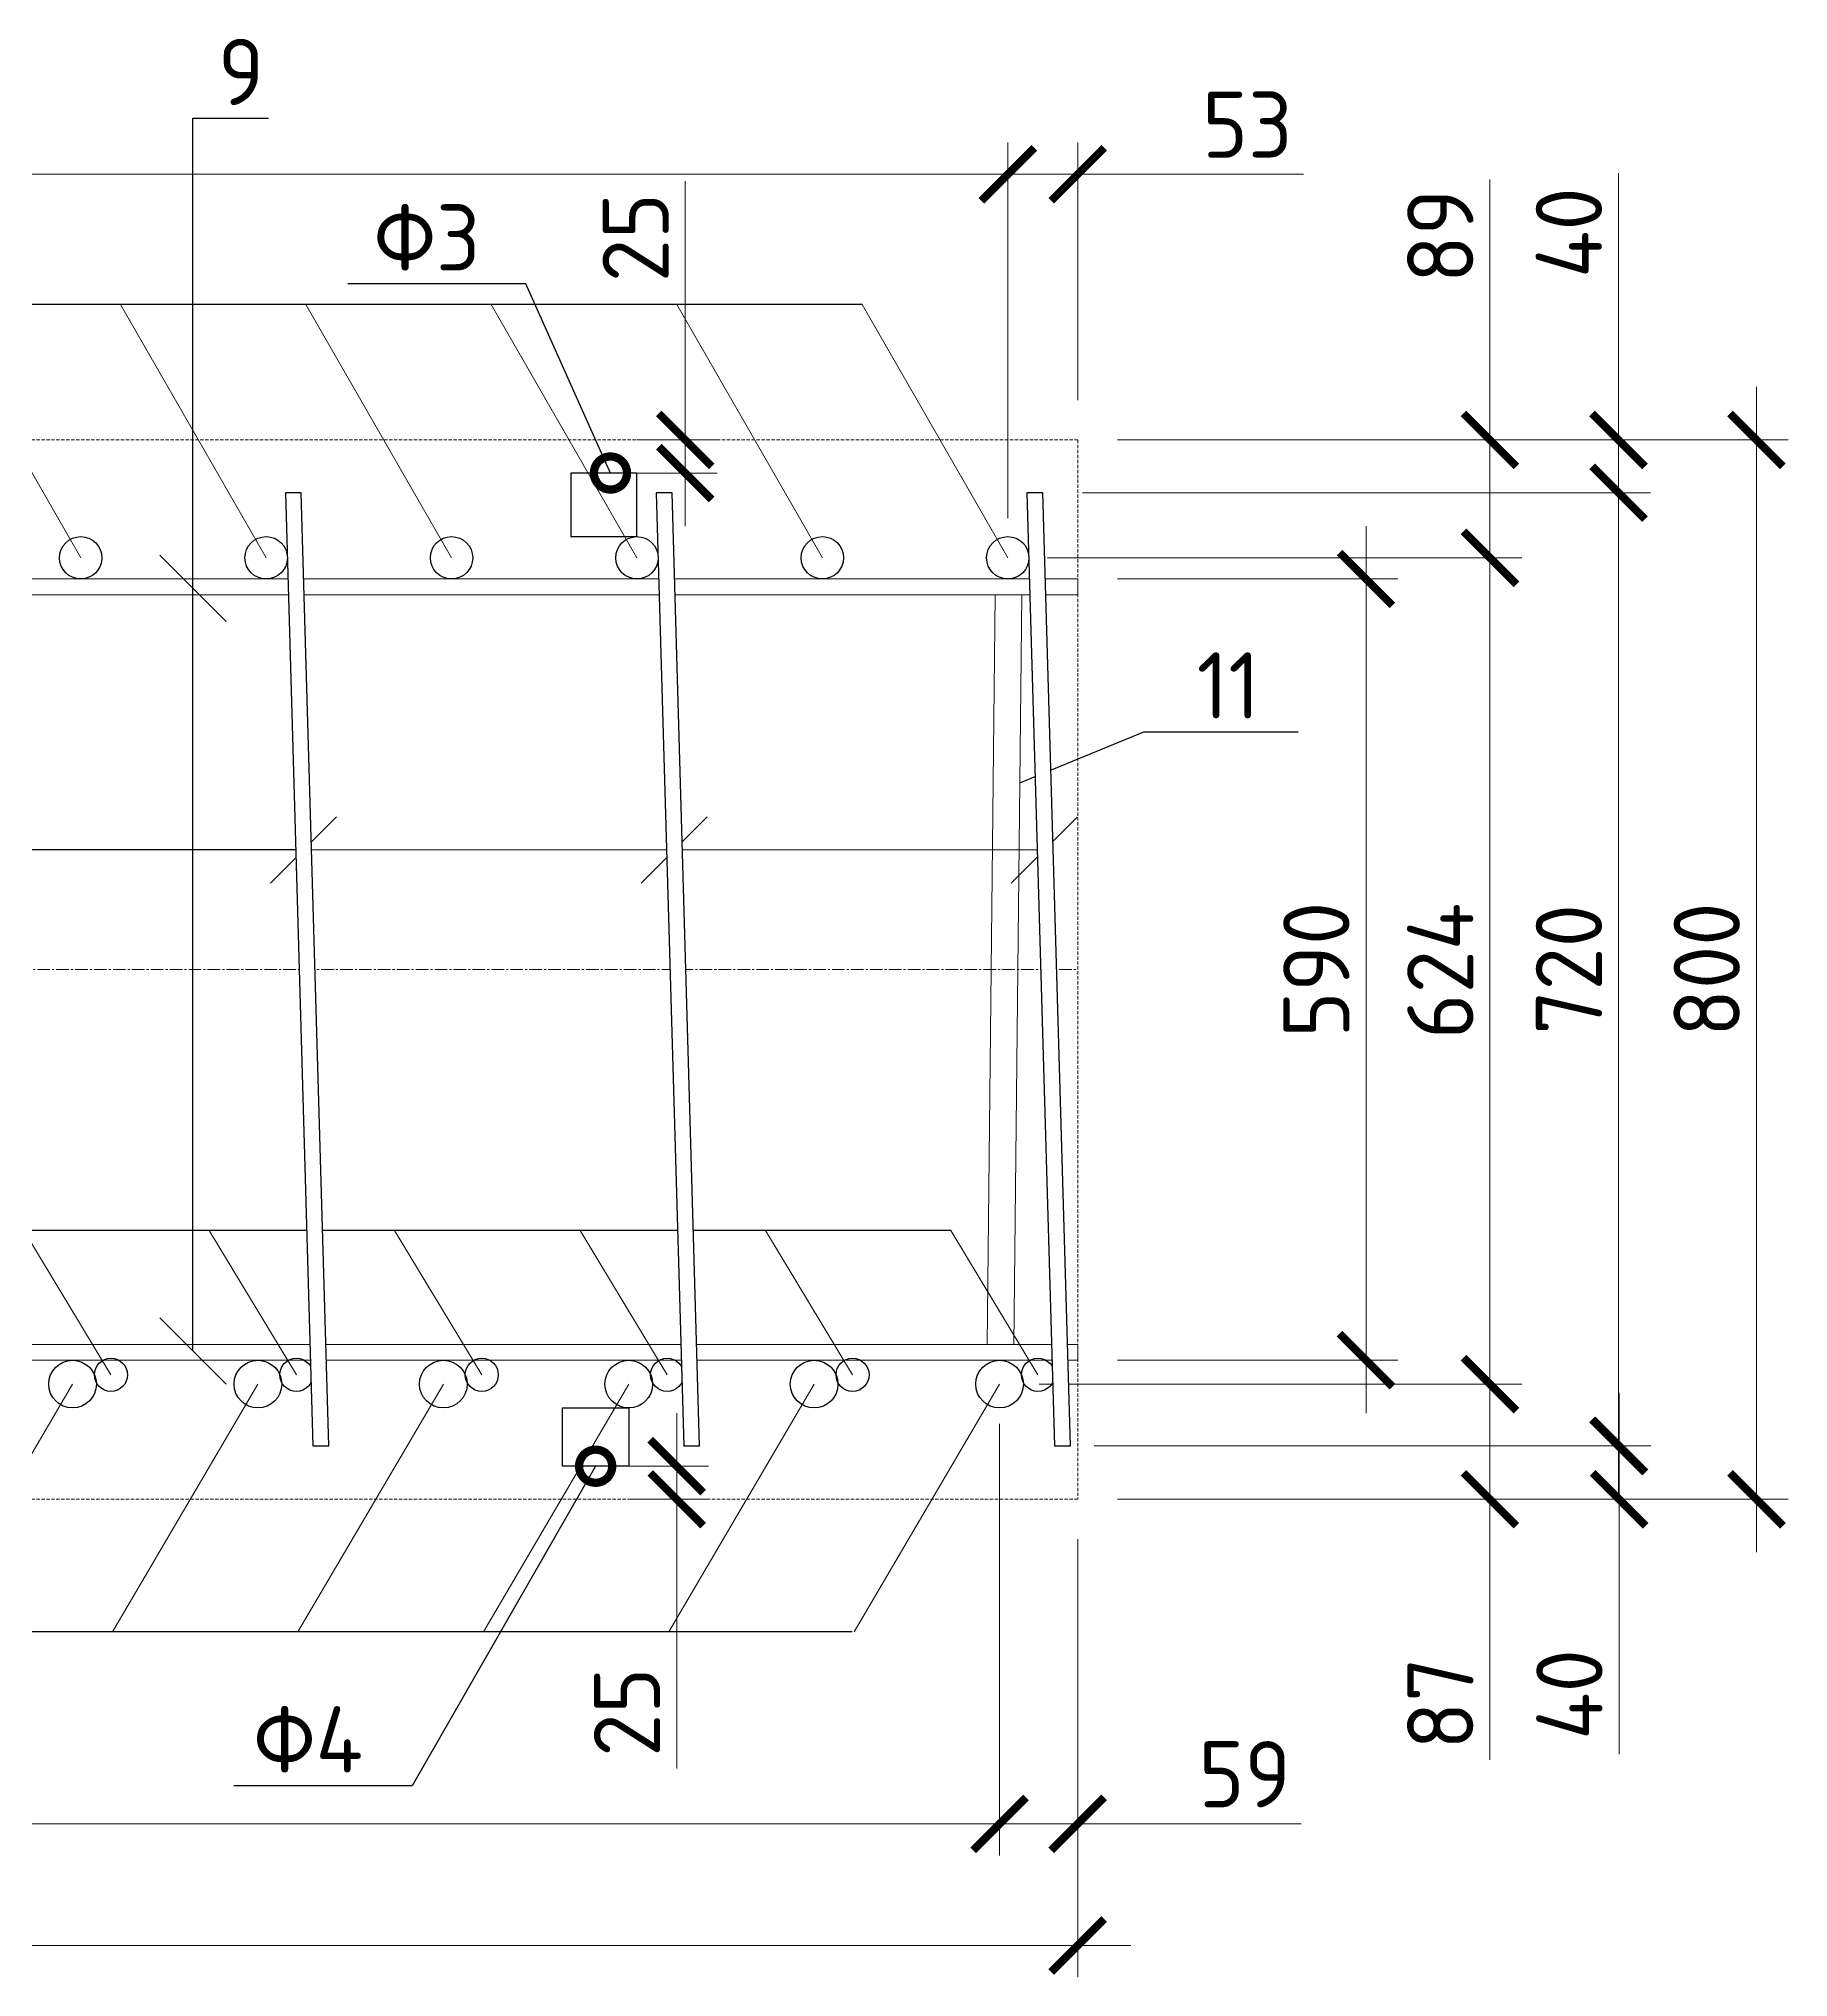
# Model space of a CAD drawing. Header units: millimetres. Extents: x -65574 to 111613, y -106550 to -50518.
# Drawn here: x 19927 to 21248, y -56955 to -55491 of the extents above; entities that cross this region are included whole.
import ezdxf
from ezdxf import colors
from ezdxf.entities.mleader import LeaderData, LeaderLine
from ezdxf.math import Vec2, Vec3

# ---------------------------------------------------------------- set-up
doc = ezdxf.new("R2010")
doc.units = ezdxf.units.MM
doc.linetypes.add('CENTER2', pattern=[28.575, 19.05, -3.175, 3.175, -3.175])
doc.linetypes.add('невидимая', pattern=[0.375, 0.25, -0.125])
doc.layers.get('Defpoints').update_dxf_attribs({"color": 6})
doc.styles.add('GOST-2.304_Type-B', font='GOST Common.ttf')
doc.dimstyles.new('УРСТ', dxfattribs={"dimtxt": 2.5, "dimasz": 2, "dimexe": 1.2, "dimexo": 1.5, "dimtad": 1, "dimdec": 0, "dimrnd": 1, "dimtxsty": 'GOST-2.304_Type-B', "dimblk": 'ARCHTICK', "dimcen": 2, "dimdle": 2, "dimazin": 3, "dimtfac": 1, "dimtdec": 0, "dimtmove": 1, "dimatfit": 0, "dimldrblk": 'NONE', "dimlwd": 15, "dimlwe": 15})

# ---------------------------------------------------------------- blocks, each defined once
blk = doc.blocks.new('_ArchTick')
at = {"color": 0, "linetype": 'ByBlock', "const_width": 0.15}
blk.add_lwpolyline([(-0.5, -0.5), (0.5, 0.5)], dxfattribs=at)
blk = doc.blocks.new('*D336')
at = {"color": 0, "lineweight": 15, "ltscale": 100, "transparency": 16777216}
for p, q in [((18838.3, -55852.6), (18838.3, -55569)), ((20658.3, -55852.6), (20658.3, -55569)), ((18798.3, -55593), (20698.3, -55593))]:
    blk.add_line(p, q, dxfattribs=at)
at = {"layer": 'Defpoints', "color": 0, "lineweight": -2, "ltscale": 100, "transparency": 16777216}
for p in [(20658.3, -55593), (18838.3, -55882.6), (20658.3, -55882.6)]:
    blk.add_point(p, dxfattribs=at)
at = {"color": 0, "lineweight": 15, "ltscale": 100, "transparency": 16777216, "xscale": 40, "yscale": 40, "zscale": 40, "rotation": 180}
blk.add_blockref('_ArchTick', (18838.3, -55593), dxfattribs=at)
at = {"color": 0, "lineweight": 15, "ltscale": 100, "transparency": 16777216, "xscale": 40, "yscale": 40, "zscale": 40}
blk.add_blockref('_ArchTick', (20658.3, -55593), dxfattribs=at)
at = {"color": 0, "lineweight": 15, "ltscale": 100, "transparency": 16777216, "insert": (19748.3, -55555.5), "char_height": 50, "attachment_point": 5, "style": 'GOST-2.304_Type-B'}
blk.add_mtext('\\A1;13х140=1820', dxfattribs=at)
blk = doc.blocks.new('_None')
blk = doc.blocks.new('*D338')
at = {"color": 0, "lineweight": 15, "ltscale": 100, "transparency": 16777216}
for p, q in [((20658.3, -55852.6), (20658.3, -55569)), ((20711.1, -55763.6), (20711.1, -55569)), ((20658.3, -55593), (20618.3, -55593)), ((20658.3, -55593), (20711.1, -55593)), ((20658.3, -55593), (20711.1, -55593)), ((20711.1, -55593), (20751.1, -55593)), ((20881.7, -55593), (20711.1, -55593))]:
    blk.add_line(p, q, dxfattribs=at)
at = {"layer": 'Defpoints', "color": 0, "lineweight": -2, "ltscale": 100, "transparency": 16777216}
for p in [(20711.1, -55593), (20711.1, -55793.6), (20658.3, -55882.6)]:
    blk.add_point(p, dxfattribs=at)
at = {"color": 0, "lineweight": 15, "ltscale": 100, "transparency": 16777216, "xscale": 40, "yscale": 40, "zscale": 40}
blk.add_blockref('_ArchTick', (20658.3, -55593), dxfattribs=at)
at = {"color": 0, "lineweight": 15, "ltscale": 100, "transparency": 16777216, "xscale": 40, "yscale": 40, "zscale": 40, "rotation": 180}
blk.add_blockref('_ArchTick', (20711.1, -55593), dxfattribs=at)
at = {"color": 0, "lineweight": 15, "ltscale": 100, "transparency": 16777216, "insert": (20839.2, -55555.5), "char_height": 50, "attachment_point": 5, "style": 'GOST-2.304_Type-B'}
blk.add_mtext('\\A1;53', dxfattribs=at)
blk = doc.blocks.new('*D339')
at = {"color": 0, "lineweight": 15, "ltscale": 100, "transparency": 16777216}
for p, q in [((18832.1, -56536.6), (18832.1, -56862.7)), ((20652.1, -56536.6), (20652.1, -56862.7)), ((18792.1, -56838.7), (20692.1, -56838.7))]:
    blk.add_line(p, q, dxfattribs=at)
at = {"layer": 'Defpoints', "color": 0, "lineweight": -2, "ltscale": 100, "transparency": 16777216}
for p in [(18832.1, -56506.6), (20652.1, -56506.6), (20652.1, -56838.7)]:
    blk.add_point(p, dxfattribs=at)
at = {"color": 0, "lineweight": 15, "ltscale": 100, "transparency": 16777216, "xscale": 40, "yscale": 40, "zscale": 40, "rotation": 180}
blk.add_blockref('_ArchTick', (18832.1, -56838.7), dxfattribs=at)
at = {"color": 0, "lineweight": 15, "ltscale": 100, "transparency": 16777216, "xscale": 40, "yscale": 40, "zscale": 40}
blk.add_blockref('_ArchTick', (20652.1, -56838.7), dxfattribs=at)
at = {"color": 0, "lineweight": 15, "ltscale": 100, "transparency": 16777216, "insert": (19742.1, -56801.2), "char_height": 50, "attachment_point": 5, "style": 'GOST-2.304_Type-B'}
blk.add_mtext('\\A1;13х140=1820', dxfattribs=at)
blk = doc.blocks.new('*D385')
at = {"color": 0, "lineweight": 15, "ltscale": 100, "transparency": 16777216}
for p, q in [((20652.1, -56536.6), (20652.1, -56862.7)), ((20711.1, -56623.6), (20711.1, -56862.7)), ((20652.1, -56838.7), (20612.1, -56838.7)), ((20652.1, -56838.7), (20711.1, -56838.7)), ((20652.1, -56838.7), (20711.1, -56838.7)), ((20711.1, -56838.7), (20751.1, -56838.7)), ((20879.8, -56838.7), (20711.1, -56838.7))]:
    blk.add_line(p, q, dxfattribs=at)
at = {"layer": 'Defpoints', "color": 0, "lineweight": -2, "ltscale": 100, "transparency": 16777216}
for p in [(20652.1, -56506.6), (20711.1, -56593.6), (20711.1, -56838.7)]:
    blk.add_point(p, dxfattribs=at)
at = {"color": 0, "lineweight": 15, "ltscale": 100, "transparency": 16777216, "xscale": 40, "yscale": 40, "zscale": 40}
blk.add_blockref('_ArchTick', (20652.1, -56838.7), dxfattribs=at)
at = {"color": 0, "lineweight": 15, "ltscale": 100, "transparency": 16777216, "xscale": 40, "yscale": 40, "zscale": 40, "rotation": 180}
blk.add_blockref('_ArchTick', (20711.1, -56838.7), dxfattribs=at)
at = {"color": 0, "lineweight": 15, "ltscale": 100, "transparency": 16777216, "insert": (20837.3, -56801.2), "char_height": 50, "attachment_point": 5, "style": 'GOST-2.304_Type-B'}
blk.add_mtext('\\A1;59', dxfattribs=at)
blk = doc.blocks.new('*D386')
at = {"color": 0, "lineweight": 15, "ltscale": 100, "transparency": 16777216}
for p, q in [((20928.8, -55858.6), (20928.8, -56528.6)), ((20741.1, -55898.6), (20952.8, -55898.6)), ((20741.1, -56488.6), (20952.8, -56488.6))]:
    blk.add_line(p, q, dxfattribs=at)
at = {"layer": 'Defpoints', "color": 0, "lineweight": -2, "ltscale": 100, "transparency": 16777216}
for p in [(20711.1, -55898.6), (20711.1, -56488.6), (20928.8, -56488.6)]:
    blk.add_point(p, dxfattribs=at)
at = {"color": 0, "lineweight": 15, "ltscale": 100, "transparency": 16777216, "xscale": 40, "yscale": 40, "zscale": 40}
for p, rotation in [((20928.8, -55898.6), 90), ((20928.8, -56488.6), 270)]:
    blk.add_blockref('_ArchTick', p, dxfattribs=dict(at, rotation=rotation))
at = {"color": 0, "lineweight": 15, "ltscale": 100, "transparency": 16777216, "insert": (20891.3, -56193.6), "char_height": 50, "attachment_point": 5, "rotation": 90, "style": 'GOST-2.304_Type-B'}
blk.add_mtext('\\A1;590', dxfattribs=at)
blk = doc.blocks.new('*D387')
at = {"color": 0, "lineweight": 15, "ltscale": 100, "transparency": 16777216}
for p, q in [((21022.4, -55842.6), (21022.4, -56546.6)), ((20688.3, -55882.6), (21046.4, -55882.6)), ((20682.1, -56506.6), (21046.4, -56506.6))]:
    blk.add_line(p, q, dxfattribs=at)
at = {"layer": 'Defpoints', "color": 0, "lineweight": -2, "ltscale": 100, "transparency": 16777216}
for p in [(20658.3, -55882.6), (20652.1, -56506.6), (21022.4, -56506.6)]:
    blk.add_point(p, dxfattribs=at)
at = {"color": 0, "lineweight": 15, "ltscale": 100, "transparency": 16777216, "xscale": 40, "yscale": 40, "zscale": 40}
for p, rotation in [((21022.4, -55882.6), 90), ((21022.4, -56506.6), 270)]:
    blk.add_blockref('_ArchTick', p, dxfattribs=dict(at, rotation=rotation))
at = {"color": 0, "lineweight": 15, "ltscale": 100, "transparency": 16777216, "insert": (20984.9, -56194.6), "char_height": 50, "attachment_point": 5, "rotation": 90, "style": 'GOST-2.304_Type-B'}
blk.add_mtext('\\A1;624', dxfattribs=at)
blk = doc.blocks.new('*D388')
at = {"color": 0, "lineweight": 15, "ltscale": 100, "transparency": 16777216}
for p, q in [((21223.6, -55753.6), (21223.6, -56633.6)), ((20741.1, -55793.6), (21247.6, -55793.6)), ((20741.1, -56593.6), (21247.6, -56593.6))]:
    blk.add_line(p, q, dxfattribs=at)
at = {"layer": 'Defpoints', "color": 0, "lineweight": -2, "ltscale": 100, "transparency": 16777216}
for p in [(20711.1, -55793.6), (20711.1, -56593.6), (21223.6, -56593.6)]:
    blk.add_point(p, dxfattribs=at)
at = {"color": 0, "lineweight": 15, "ltscale": 100, "transparency": 16777216, "xscale": 40, "yscale": 40, "zscale": 40}
for p, rotation in [((21223.6, -55793.6), 90), ((21223.6, -56593.6), 270)]:
    blk.add_blockref('_ArchTick', p, dxfattribs=dict(at, rotation=rotation))
at = {"color": 0, "lineweight": 15, "ltscale": 100, "transparency": 16777216, "insert": (21186.1, -56193.6), "char_height": 50, "attachment_point": 5, "rotation": 90, "style": 'GOST-2.304_Type-B'}
blk.add_mtext('\\A1;800', dxfattribs=at)
blk = doc.blocks.new('*D389')
at = {"color": 0, "lineweight": 15, "ltscale": 100, "transparency": 16777216}
for p, q in [((21119.5, -55793.5), (21119.5, -56593.3)), ((20714.8, -55833.5), (21143.5, -55833.5)), ((20723.6, -56553.3), (21143.5, -56553.3))]:
    blk.add_line(p, q, dxfattribs=at)
at = {"layer": 'Defpoints', "color": 0, "lineweight": -2, "ltscale": 100, "transparency": 16777216}
for p in [(20684.8, -55833.5), (20693.6, -56553.3), (21119.5, -56553.3)]:
    blk.add_point(p, dxfattribs=at)
at = {"color": 0, "lineweight": 15, "ltscale": 100, "transparency": 16777216, "xscale": 40, "yscale": 40, "zscale": 40}
for p, rotation in [((21119.5, -55833.5), 90), ((21119.5, -56553.3), 270)]:
    blk.add_blockref('_ArchTick', p, dxfattribs=dict(at, rotation=rotation))
at = {"color": 0, "lineweight": 15, "ltscale": 100, "transparency": 16777216, "insert": (21082, -56193.4), "char_height": 50, "attachment_point": 5, "rotation": 90, "style": 'GOST-2.304_Type-B'}
blk.add_mtext('\\A1;720', dxfattribs=at)
blk = doc.blocks.new('*D390')
at = {"color": 0, "lineweight": 15, "ltscale": 100, "transparency": 16777216}
for p, q in [((21119.5, -55592.1), (21119.5, -55793.6)), ((21119.5, -55793.6), (21119.5, -55753.6)), ((20741.1, -55793.6), (21143.5, -55793.6)), ((21119.5, -55833.5), (21119.5, -55793.6)), ((21119.5, -55833.5), (21119.5, -55793.6)), ((20714.8, -55833.5), (21143.5, -55833.5)), ((21119.5, -55833.5), (21119.5, -55873.5))]:
    blk.add_line(p, q, dxfattribs=at)
at = {"layer": 'Defpoints', "color": 0, "lineweight": -2, "ltscale": 100, "transparency": 16777216}
for p in [(20711.1, -55793.6), (21119.5, -55793.6), (20684.8, -55833.5)]:
    blk.add_point(p, dxfattribs=at)
at = {"color": 0, "lineweight": 15, "ltscale": 100, "transparency": 16777216, "xscale": 40, "yscale": 40, "zscale": 40}
for p, rotation in [((21119.5, -55793.6), 270), ((21119.5, -55833.5), 90)]:
    blk.add_blockref('_ArchTick', p, dxfattribs=dict(at, rotation=rotation))
at = {"color": 0, "lineweight": 15, "ltscale": 100, "transparency": 16777216, "insert": (21082, -55637.1), "char_height": 50, "attachment_point": 5, "rotation": 90, "style": 'GOST-2.304_Type-B'}
blk.add_mtext('\\A1;40', dxfattribs=at)
blk = doc.blocks.new('_Oblique')
at = {"color": 0, "linetype": 'ByBlock', "lineweight": -2}
blk.add_line((-0.5, -0.5), (0.5, 0.5), dxfattribs=at)
blk = doc.blocks.new('_DotSmall')
at = {"color": 0, "linetype": 'ByBlock', "const_width": 0.5}
blk.add_lwpolyline([(-0.0625, 0, 1), (0.0625, 0, 1)], format="xyb", close=True, dxfattribs=at)
blk = doc.blocks.new('*D382')
at = {"color": 0, "lineweight": 15, "transparency": 16777216}
for p, q in [((20408.3, -56568.6), (20408.3, -56528.6)), ((20372.1, -56568.6), (20432.3, -56568.6)), ((20408.3, -56568.6), (20408.3, -56593.6)), ((20408.3, -56568.6), (20408.3, -56593.6)), ((20371.7, -56593.6), (20432.3, -56593.6)), ((20408.3, -56593.6), (20408.3, -56633.6)), ((20408.3, -56796.9), (20408.3, -56593.6))]:
    blk.add_line(p, q, dxfattribs=at)
at = {"layer": 'Defpoints', "color": 0, "lineweight": -2, "transparency": 16777216}
for p in [(20372.1, -56568.6), (20371.7, -56593.6), (20408.3, -56593.6)]:
    blk.add_point(p, dxfattribs=at)
at = {"color": 0, "lineweight": 15, "transparency": 16777216, "xscale": 40, "yscale": 40, "zscale": 40}
for p, rotation in [((20408.3, -56568.6), 270), ((20408.3, -56593.6), 90)]:
    blk.add_blockref('_ArchTick', p, dxfattribs=dict(at, rotation=rotation))
at = {"color": 0, "lineweight": 15, "transparency": 16777216, "insert": (20370.8, -56754.4), "char_height": 50, "attachment_point": 5, "rotation": 90, "style": 'GOST-2.304_Type-B'}
blk.add_mtext('\\A1;25', dxfattribs=at)
blk = doc.blocks.new('*D384')
at = {"color": 0, "lineweight": 15, "transparency": 16777216}
for p, q in [((21119.9, -56553.3), (21119.9, -56513.3)), ((20723.6, -56553.3), (21143.9, -56553.3)), ((21119.9, -56553.3), (21119.9, -56593.6)), ((21119.9, -56553.3), (21119.9, -56593.6)), ((20741.1, -56593.6), (21143.9, -56593.6)), ((21119.9, -56593.6), (21119.9, -56633.6)), ((21119.9, -56786), (21119.9, -56593.6))]:
    blk.add_line(p, q, dxfattribs=at)
at = {"layer": 'Defpoints', "color": 0, "lineweight": -2, "transparency": 16777216}
for p in [(20693.6, -56553.3), (20711.1, -56593.6), (21119.9, -56593.6)]:
    blk.add_point(p, dxfattribs=at)
at = {"color": 0, "lineweight": 15, "transparency": 16777216, "xscale": 40, "yscale": 40, "zscale": 40}
for p, rotation in [((21119.9, -56553.3), 270), ((21119.9, -56593.6), 90)]:
    blk.add_blockref('_ArchTick', p, dxfattribs=dict(at, rotation=rotation))
at = {"color": 0, "lineweight": 15, "transparency": 16777216, "insert": (21082.4, -56741), "char_height": 50, "attachment_point": 5, "rotation": 90, "style": 'GOST-2.304_Type-B'}
blk.add_mtext('\\A1;40', dxfattribs=at)
blk = doc.blocks.new('*D436')
at = {"color": 0, "lineweight": 15, "transparency": 16777216}
for p, q in [((18811.1, -56623.6), (18811.1, -56954.5)), ((20711.1, -56623.6), (20711.1, -56954.5)), ((18771.1, -56930.5), (20751.1, -56930.5))]:
    blk.add_line(p, q, dxfattribs=at)
at = {"layer": 'Defpoints', "color": 0, "lineweight": -2, "transparency": 16777216}
for p in [(18811.1, -56593.6), (20711.1, -56593.6), (20711.1, -56930.5)]:
    blk.add_point(p, dxfattribs=at)
at = {"color": 0, "lineweight": 15, "transparency": 16777216, "xscale": 40, "yscale": 40, "zscale": 40, "rotation": 180}
blk.add_blockref('_ArchTick', (18811.1, -56930.5), dxfattribs=at)
at = {"color": 0, "lineweight": 15, "transparency": 16777216, "xscale": 40, "yscale": 40, "zscale": 40}
blk.add_blockref('_ArchTick', (20711.1, -56930.5), dxfattribs=at)
at = {"color": 0, "lineweight": 15, "transparency": 16777216, "insert": (19761.1, -56893), "char_height": 50, "attachment_point": 5, "style": 'GOST-2.304_Type-B'}
blk.add_mtext('\\A1;1900', dxfattribs=at)
blk = doc.blocks.new('*U294')
at = {"linetype": 'ByBlock', "lineweight": 15, "ltscale": 100}
blk.add_lwpolyline([(54.6, -91.6), (-55.2, 95.6)], dxfattribs=at)
blk = doc.blocks.new('*U295')
at = {"color": 0, "linetype": 'ByBlock', "lineweight": -2, "transparency": 16777216}
for p in [(0, 0), (140, 0), (280, 0), (420, 0), (560, 0), (700, 0), (840, 0), (980, 0), (1120, 0), (1260, 0), (1400, 0), (1540, 0), (1680, 0), (1820, 0)]:
    blk.add_blockref('*U294', p, dxfattribs=at)
blk = doc.blocks.new('*U292')
at = {"lineweight": 30, "ltscale": 100}
blk.add_circle((0, -4), 18, dxfattribs=at)
blk = doc.blocks.new('*U293')
at = {"color": 0, "linetype": 'ByBlock', "lineweight": -2, "transparency": 16777216}
for p in [(0, 0), (140, 0), (280, 0), (420, 0), (560, 0), (700, 0), (840, 0), (980, 0), (1120, 0), (1260, 0), (1400, 0), (1540, 0), (1680, 0), (1820, 0)]:
    blk.add_blockref('*U292', p, dxfattribs=at)
blk = doc.blocks.new('*D441')
at = {"color": 0, "lineweight": 15, "transparency": 16777216}
for p, q in [((20414.8, -55598.3), (20414.8, -55793.6)), ((20414.8, -55793.6), (20414.8, -55753.6)), ((20378.3, -55793.6), (20438.8, -55793.6)), ((20414.8, -55818.6), (20414.8, -55793.6)), ((20414.8, -55818.6), (20414.8, -55793.6)), ((20378.3, -55818.6), (20438.8, -55818.6)), ((20414.8, -55818.6), (20414.8, -55858.6))]:
    blk.add_line(p, q, dxfattribs=at)
at = {"layer": 'Defpoints', "color": 0, "lineweight": -2, "transparency": 16777216}
for p in [(20378.3, -55793.6), (20414.8, -55793.6), (20378.3, -55818.6)]:
    blk.add_point(p, dxfattribs=at)
at = {"color": 0, "lineweight": 15, "transparency": 16777216, "xscale": 40, "yscale": 40, "zscale": 40}
for p, rotation in [((20414.8, -55793.6), 270), ((20414.8, -55818.6), 90)]:
    blk.add_blockref('_ArchTick', p, dxfattribs=dict(at, rotation=rotation))
at = {"color": 0, "lineweight": 15, "transparency": 16777216, "insert": (20377.3, -55640.8), "char_height": 50, "attachment_point": 5, "rotation": 90, "style": 'GOST-2.304_Type-B'}
blk.add_mtext('\\A1;25', dxfattribs=at)
blk = doc.blocks.new('*D445')
at = {"color": 0, "lineweight": 15, "ltscale": 100, "transparency": 16777216}
for p, q in [((21022.4, -55597), (21022.4, -55793.6)), ((21022.4, -55793.6), (21022.4, -55753.6)), ((20741.1, -55793.6), (21046.4, -55793.6)), ((21022.4, -55882.6), (21022.4, -55793.6)), ((21022.4, -55882.6), (21022.4, -55793.6)), ((20688.3, -55882.6), (21046.4, -55882.6)), ((21022.4, -55882.6), (21022.4, -55922.6))]:
    blk.add_line(p, q, dxfattribs=at)
at = {"layer": 'Defpoints', "color": 0, "lineweight": -2, "ltscale": 100, "transparency": 16777216}
for p in [(20711.1, -55793.6), (21022.4, -55793.6), (20658.3, -55882.6)]:
    blk.add_point(p, dxfattribs=at)
at = {"color": 0, "lineweight": 15, "ltscale": 100, "transparency": 16777216, "xscale": 40, "yscale": 40, "zscale": 40}
for p, rotation in [((21022.4, -55793.6), 270), ((21022.4, -55882.6), 90)]:
    blk.add_blockref('_ArchTick', p, dxfattribs=dict(at, rotation=rotation))
at = {"color": 0, "lineweight": 15, "ltscale": 100, "transparency": 16777216, "insert": (20984.9, -55639.5), "char_height": 50, "attachment_point": 5, "rotation": 90, "style": 'GOST-2.304_Type-B'}
blk.add_mtext('\\A1;89', dxfattribs=at)
blk = doc.blocks.new('*D446')
at = {"color": 0, "lineweight": 15, "ltscale": 100, "transparency": 16777216}
for p, q in [((21022.4, -56506.6), (21022.4, -56466.6)), ((20682.1, -56506.6), (21046.4, -56506.6)), ((21022.4, -56506.6), (21022.4, -56593.6)), ((21022.4, -56506.6), (21022.4, -56593.6)), ((20741.1, -56593.6), (21046.4, -56593.6)), ((21022.4, -56593.6), (21022.4, -56633.6)), ((21022.4, -56790.4), (21022.4, -56593.6))]:
    blk.add_line(p, q, dxfattribs=at)
at = {"layer": 'Defpoints', "color": 0, "lineweight": -2, "ltscale": 100, "transparency": 16777216}
for p in [(20652.1, -56506.6), (20711.1, -56593.6), (21022.4, -56593.6)]:
    blk.add_point(p, dxfattribs=at)
at = {"color": 0, "lineweight": 15, "ltscale": 100, "transparency": 16777216, "xscale": 40, "yscale": 40, "zscale": 40}
for p, rotation in [((21022.4, -56506.6), 270), ((21022.4, -56593.6), 90)]:
    blk.add_blockref('_ArchTick', p, dxfattribs=dict(at, rotation=rotation))
at = {"color": 0, "lineweight": 15, "ltscale": 100, "transparency": 16777216, "insert": (20984.9, -56747.8), "char_height": 50, "attachment_point": 5, "rotation": 90, "style": 'GOST-2.304_Type-B'}
blk.add_mtext('\\A1;87', dxfattribs=at)
blk = doc.blocks.new('*U287')
at = {"linetype": 'ByBlock', "lineweight": 15, "ltscale": 100}
blk.add_lwpolyline([(32.9, -52), (-32.9, 57)], dxfattribs=at)
blk = doc.blocks.new('*U288')
at = {"color": 0, "linetype": 'ByBlock', "lineweight": -2, "transparency": 16777216}
for p in [(0, 0), (140, 0), (280, 0), (420, 0), (560, 0), (700, 0), (840, 0), (980, 0), (1120, 0), (1260, 0), (1400, 0), (1540, 0), (1680, 0), (1820, 0)]:
    blk.add_blockref('*U287', p, dxfattribs=at)
blk = doc.blocks.new('*U285')
at = {"color": 7, "lineweight": 30}
blk.add_circle((0, 2), 12.5, dxfattribs=at)
blk = doc.blocks.new('*U286')
at = {"color": 0, "linetype": 'ByBlock', "lineweight": -2, "transparency": 16777216}
for p in [(0, 0), (140, 0), (280, 0), (420, 0), (560, 0), (700, 0), (840, 0), (980, 0), (1120, 0), (1260, 0), (1400, 0), (1540, 0), (1680, 0), (1820, 0)]:
    blk.add_blockref('*U285', p, dxfattribs=at)
blk = doc.blocks.new('*U301')
at = {"lineweight": 30}
blk.add_circle((0, 0), 16, dxfattribs=at)
blk = doc.blocks.new('*U302')
at = {"color": 0, "linetype": 'ByBlock', "lineweight": -2, "transparency": 16777216}
for p in [(0, 0), (140, 0), (280, 0), (420, 0), (560, 0), (700, 0), (840, 0), (980, 0), (1120, 0), (1260, 0), (1400, 0), (1540, 0), (1680, 0), (1820, 0)]:
    blk.add_blockref('*U301', p, dxfattribs=at)
blk = doc.blocks.new('*U303')
at = {"linetype": 'ByBlock', "lineweight": 15, "ltscale": 100}
blk.add_lwpolyline([(54.8, -95.6), (-55.2, 95.6)], dxfattribs=at)
blk = doc.blocks.new('*U300')
at = {"color": 0, "linetype": 'ByBlock', "lineweight": -2, "transparency": 16777216}
for p in [(0, 0), (140, 0), (280, 0), (420, 0), (560, 0), (700, 0), (840, 0), (980, 0), (1120, 0), (1260, 0), (1400, 0), (1540, 0), (1680, 0), (1820, 0)]:
    blk.add_blockref('*U303', p, dxfattribs=at)

msp = doc.modelspace()

# ---------------------------------------------------------------- linework, layer by layer
at = {"linetype": 'CENTER2', "lineweight": 5, "ltscale": 0.5}
msp.add_line((18811.1, -56193.6), (20711.1, -56193.6), dxfattribs=at)
at = {"linetype": 'невидимая', "lineweight": 15, "ltscale": 10}
msp.add_lwpolyline([(18811.1, -56593.6), (18811.1, -55793.6), (20711.1, -55793.6), (20711.1, -56593.6)], close=True, dxfattribs=at)
at = {"lineweight": 30, "ltscale": 100}
for points in [[(20378.3, -55818.6), (20328.3, -55818.6), (20328.3, -55866.6), (20378.3, -55866.6)], [(20372.1, -56568.6), (20322.1, -56568.6), (20322.1, -56524.6), (20372.1, -56524.6)]]:
    msp.add_lwpolyline(points, close=True, dxfattribs=at)
at = {"lineweight": 15}
for points in [[(18811.1, -55910.6), (18811.1, -55898.6), (20711.1, -55898.6), (20711.1, -55910.6)], [(20648.8, -55910.6), (20668.8, -55910.6), (20662.8, -56476.6), (20642.8, -56476.6)], [(18811.2, -56476.6), (18811.2, -56488.6), (20711.1, -56488.6), (20711.1, -56476.6)]]:
    msp.add_lwpolyline(points, close=True, dxfattribs=at)

# ---------------------------------------------------------------- block references
for name, p in [('*U300', (18783.5, -55787)), ('*U302', (18838.3, -55882.6)), ('*U288', (18828.2, -56447.6)), ('*U293', (18832.1, -56502.6)), ('*U286', (18861.1, -56501.6))]:
    msp.add_blockref(name, p)
at = {"xscale": -1, "rotation": 180}
msp.add_blockref('*U295', (18777.5, -56598.2), dxfattribs=at)

# ---------------------------------------------------------------- dimensions: what is measured, and where the dimension line sits
at = {"lineweight": 15, "ltscale": 100}
for base, p1, p2, picture, middle in [((20658.3, -55593), (18838.3, -55882.6), (20658.3, -55882.6), '*D336', (19748.3, -55555.5)), ((20652.1, -56838.7), (18832.1, -56506.6), (20652.1, -56506.6), '*D339', (19742.1, -56801.2))]:
    dim = msp.add_linear_dim(base=base, p1=p1, p2=p2, angle=0, text='13х140=<>', dimstyle='УРСТ', override={"dimscale": 0, "dimtxsty": 'GOST-2.304_Type-B'}, dxfattribs=at)
    dim.commit()
    dim.dimension.update_dxf_attribs({"geometry": picture, "text_midpoint": middle})
for base, p1, p2, angle, override, picture, middle in [((20711.1, -55593), (20658.3, -55882.6), (20711.1, -55793.6), 0, {"dimscale": 0, "dimtxsty": 'GOST-2.304_Type-B'}, '*D338', (20839.2, -55606.7)), ((21022.4, -55793.6), (20658.3, -55882.6), (20711.1, -55793.6), 90, {"dimscale": 0}, '*D445', (21020.4, -55639.5)), ((21119.5, -55793.6), (20684.8, -55833.5), (20711.1, -55793.6), 90, {"dimscale": 0, "dimtxsty": 'GOST-2.304_Type-B'}, '*D390', (21143.5, -55637.1)), ((21022.4, -56593.6), (20652.1, -56506.6), (20711.1, -56593.6), 270, {"dimscale": 0}, '*D446', (21020.4, -56747.8)), ((20711.1, -56838.7), (20652.1, -56506.6), (20711.1, -56593.6), 0, {"dimscale": 0, "dimtxsty": 'GOST-2.304_Type-B'}, '*D385', (20837.3, -56838.7))]:
    dim = msp.add_linear_dim(base=base, p1=p1, p2=p2, angle=angle, dimstyle='УРСТ', override=override, dxfattribs=at)
    dim.commit()
    dim.dimension.update_dxf_attribs({"geometry": picture, "text_midpoint": middle, "dimtype": 160})
at = {"lineweight": 15}
for base, p1, p2, angle, override, picture, middle in [((20414.8, -55793.6), (20378.3, -55818.6), (20378.3, -55793.6), 270, {"dimscale": 0, "dimexo": 0, "dimtxsty": 'GOST-2.304_Type-B'}, '*D441', (20428.7, -55640.8)), ((21119.9, -56593.6), (20693.6, -56553.3), (20711.1, -56593.6), 90, {"dimscale": 0, "dimtxsty": 'GOST-2.304_Type-B'}, '*D384', (21123.9, -56741)), ((20408.3, -56593.6), (20372.1, -56568.6), (20371.7, -56593.6), 90, {"dimscale": 0, "dimexo": 0, "dimtxsty": 'GOST-2.304_Type-B'}, '*D382', (20422.2, -56754.4))]:
    dim = msp.add_linear_dim(base=base, p1=p1, p2=p2, angle=angle, dimstyle='УРСТ', override=override, dxfattribs=at)
    dim.commit()
    dim.dimension.update_dxf_attribs({"geometry": picture, "text_midpoint": middle, "dimtype": 160})
at = {"lineweight": 15, "ltscale": 100}
for base, p1, p2, picture, middle in [((21223.6, -56593.6), (20711.1, -55793.6), (20711.1, -56593.6), '*D388', (21186.1, -56193.6)), ((21119.5, -56553.3), (20684.8, -55833.5), (20693.6, -56553.3), '*D389', (21082, -56193.4)), ((21022.4, -56506.6), (20658.3, -55882.6), (20652.1, -56506.6), '*D387', (20984.9, -56194.6)), ((20928.8, -56488.6), (20711.1, -55898.6), (20711.1, -56488.6), '*D386', (20891.3, -56193.6))]:
    dim = msp.add_linear_dim(base=base, p1=p1, p2=p2, angle=90, dimstyle='УРСТ', override={"dimscale": 0, "dimtxsty": 'GOST-2.304_Type-B'}, dxfattribs=at)
    dim.commit()
    dim.dimension.update_dxf_attribs({"geometry": picture, "text_midpoint": middle})
at = {"lineweight": 15}
dim = msp.add_linear_dim(base=(20711.1, -56930.5), p1=(18811.1, -56593.6), p2=(20711.1, -56593.6), angle=0, dimstyle='УРСТ', override={"dimscale": 0, "dimtxsty": 'GOST-2.304_Type-B'}, dxfattribs=at)
dim.commit()
dim.dimension.update_dxf_attribs({"geometry": '*D436', "text_midpoint": (19761.1, -56893)})

# ---------------------------------------------------------------- leaders
ml = msp.add_multileader_mtext('Standard', dxfattribs=at)
ml.set_content('9', color=256, style='GOST-2.304_Type-B')
ml.set_leader_properties()
ml.set_arrow_properties(name='OBLIQUE')
ml.build(insert=Vec2(0, 0))
ml.multileader.update_dxf_attribs({"text_left_attachment_type": 6, "text_right_attachment_type": 6, "dogleg_length": 2.5, "arrow_head_size": 50, "scale": 20})
ctx = ml.context
ctx.base_point, ctx.scale, ctx.char_height, ctx.arrow_head_size, ctx.plane_origin = Vec3(20059.9, -55550.7), 20, 50, 50, Vec3(20043, -55550.7)
ctx.left_attachment, ctx.right_attachment = 6, 6
notes = []
notes.append((ctx, [(0, (1, 1, 0), (20043, -55550.7), (1, 0), 16.8, [(0, [(20043, -56481.6)], 0, []), (1, [(20043, -55905.6)], 0, [])])]))
ctx.mtext.insert, ctx.mtext.flow_direction = Vec3(20061.9, -55490.7), 5
at = {"lineweight": 15, "ltscale": 100}
ml = msp.add_multileader_mtext('Standard', dxfattribs=at)
ml.set_content('Ф3', color=256, style='GOST-2.304_Type-B')
ml.set_leader_properties()
ml.set_arrow_properties(name='DOTSMALL')
ml.build(insert=Vec2(0, 0))
ml.multileader.update_dxf_attribs({"text_left_attachment_type": 6, "text_right_attachment_type": 6, "dogleg_length": 1, "arrow_head_size": 50, "scale": 20})
ctx = ml.context
ctx.base_point, ctx.scale, ctx.char_height, ctx.arrow_head_size, ctx.landing_gap_size, ctx.plane_origin = Vec3(20159.5, -55675.7), 20, 50, 50, 20, Vec3(20110, -56483.9)
ctx.left_attachment, ctx.right_attachment = 6, 6
notes.append((ctx, [(1, (1, 1, 0), (20294.5, -55675.7), (-1, 0), 20, [(0, [(20358.3, -55818.6)], 0, [])])]))
ctx.mtext.insert, ctx.mtext.flow_direction = Vec3(20179.5, -55615.7), 5
at = {"lineweight": 15}
ml = msp.add_multileader_mtext('Standard', dxfattribs=at)
ml.set_content('4', color=256, style='GOST-2.304_Type-B')
ml.set_leader_properties()
ml.set_arrow_properties(name='NONE')
ml.build(insert=Vec2(0, 0))
ml.multileader.update_dxf_attribs({"text_right_attachment_type": 6, "dogleg_length": 2.5, "arrow_head_size": 50, "scale": 20})
ctx = ml.context
ctx.base_point, ctx.scale, ctx.char_height, ctx.arrow_head_size, ctx.plane_origin = Vec3(18677.9, -55656.4), 20, 50, 50, Vec3(18728.7, -55691.4)
ctx.right_attachment, ctx.text_align_type = 6, 2
notes.append((ctx, [(0, (1, 1, 0), (18728.7, -55691.4), (-1, 0), 16.8, [(0, [(20548.7, -55691.4)], 0, [])])]))
ctx.mtext.insert, ctx.mtext.alignment, ctx.mtext.flow_direction = Vec3(18709.9, -55631.4), 3, 5
at = {"lineweight": 15, "ltscale": 100}
ml = msp.add_multileader_mtext('Standard', dxfattribs=at)
ml.set_content('11', color=256, style='GOST-2.304_Type-B')
ml.set_leader_properties()
ml.set_arrow_properties(name='NONE')
ml.build(insert=Vec2(0, 0))
ml.multileader.update_dxf_attribs({"text_left_attachment_type": 6, "text_right_attachment_type": 6, "dogleg_length": 1, "arrow_head_size": 50, "scale": 20})
ctx = ml.context
ctx.base_point, ctx.scale, ctx.char_height, ctx.arrow_head_size, ctx.landing_gap_size, ctx.plane_origin = Vec3(20781, -56014), 20, 50, 50, 20, Vec3(20403.8, -56491.9)
ctx.left_attachment, ctx.right_attachment = 6, 6
notes.append((ctx, [(0, (1, 1, 0), (20761, -56014), (1, 0), 20, [(0, [(20667.3, -56052.5)], 0, [])])]))
ctx.mtext.insert, ctx.mtext.flow_direction = Vec3(20801, -55954), 5
at = {"lineweight": 15}
ml = msp.add_multileader_mtext('Standard', dxfattribs=at)
ml.set_content('10', color=256, style='GOST-2.304_Type-B')
ml.set_leader_properties()
ml.set_arrow_properties(name='OBLIQUE')
ml.build(insert=Vec2(0, 0))
ml.multileader.update_dxf_attribs({"text_left_attachment_type": 6, "text_right_attachment_type": 6, "dogleg_length": 0.842, "arrow_head_size": 50, "scale": 20})
ctx = ml.context
ctx.base_point, ctx.scale, ctx.char_height, ctx.arrow_head_size, ctx.plane_origin = Vec3(18661.3, -56102.9), 20, 50, 50, Vec3(18728.3, -56114.9)
ctx.left_attachment, ctx.right_attachment = 6, 6
notes.append((ctx, [(0, (1, 1, 0), (18732.1, -56102.9), (-1, 0), 16.8, [(0, [(20685.8, -56103.4)], 0, []), (1, [(18867.4, -56103)], 0, []), (2, [(19148.5, -56103)], 0, []), (3, [(19426.6, -56103.1)], 0, []), (4, [(20126.5, -56103.2)], 0, []), (5, [(20406.4, -56103.3)], 0, [])])]))
ctx.mtext.insert, ctx.mtext.flow_direction = Vec3(18663.3, -56042.9), 5
ml = msp.add_multileader_mtext('Standard', dxfattribs=at)
ml.set_content('1', color=256, style='GOST-2.304_Type-B')
ml.set_leader_properties()
ml.set_arrow_properties(name='NONE')
ml.build(insert=Vec2(0, 0))
ml.multileader.update_dxf_attribs({"text_right_attachment_type": 6, "dogleg_length": 2.5, "arrow_head_size": 50, "scale": 20})
ctx = ml.context
ctx.base_point, ctx.scale, ctx.char_height, ctx.arrow_head_size, ctx.plane_origin = Vec3(18704.4, -56355.6), 20, 50, 50, Vec3(18795.3, -56378.6)
ctx.right_attachment, ctx.text_align_type = 6, 2
notes.append((ctx, [(0, (1, 1, 0), (18795.3, -56390.6), (-1, 0), 72, [(0, [(20615.3, -56390.6)], 0, [])])]))
ctx.mtext.insert, ctx.mtext.alignment, ctx.mtext.flow_direction = Vec3(18721.4, -56330.6), 3, 5
at = {"lineweight": 15, "ltscale": 100}
ml = msp.add_multileader_mtext('Standard', dxfattribs=at)
ml.set_content('Ф4', color=256, style='GOST-2.304_Type-B')
ml.set_leader_properties()
ml.set_arrow_properties(name='DOTSMALL')
ml.build(insert=Vec2(0, 0))
ml.multileader.update_dxf_attribs({"text_left_attachment_type": 6, "text_right_attachment_type": 6, "dogleg_length": 1, "arrow_head_size": 50, "scale": 20})
ctx = ml.context
ctx.base_point, ctx.scale, ctx.char_height, ctx.arrow_head_size, ctx.landing_gap_size, ctx.plane_origin = Vec3(20068.6, -56809.9), 20, 50, 50, 20, Vec3(20201, -55910.6)
ctx.left_attachment, ctx.right_attachment = 6, 6
notes.append((ctx, [(1, (1, 1, 0), (20208.6, -56809.9), (-1, 0), 20, [(0, [(20347.1, -56568.6)], 0, [])])]))
ctx.mtext.insert, ctx.mtext.flow_direction = Vec3(20088.6, -56749.9), 5
at = {"lineweight": 15}
ml = msp.add_multileader_mtext('Standard', dxfattribs=at)
ml.set_content('3', color=256, style='GOST-2.304_Type-B')
ml.set_leader_properties()
ml.set_arrow_properties(name='NONE')
ml.build(insert=Vec2(0, 0))
ml.multileader.update_dxf_attribs({"text_right_attachment_type": 6, "dogleg_length": 2.5, "arrow_head_size": 50, "scale": 20})
ctx = ml.context
ctx.base_point, ctx.scale, ctx.char_height, ctx.arrow_head_size, ctx.plane_origin = Vec3(18641.7, -56658.8), 20, 50, 50, Vec3(18720.8, -56693.8)
ctx.right_attachment, ctx.text_align_type = 6, 2
notes.append((ctx, [(0, (1, 1, 0), (18720.8, -56693.8), (-1, 0), 50.1, [(0, [(20540.8, -56693.8)], 0, [])])]))
ctx.mtext.insert, ctx.mtext.alignment, ctx.mtext.flow_direction = Vec3(18668.7, -56633.8), 3, 5
for ctx, leaders in notes:
    for number, flags, end, landing, length, lines in leaders:
        leader = LeaderData()
        leader.index, (leader.has_last_leader_line, leader.has_dogleg_vector, leader.attachment_direction) = number, flags
        leader.last_leader_point, leader.dogleg_vector, leader.dogleg_length = Vec3(end), Vec3(landing), length
        for number, points, colour, breaks in lines:
            line = LeaderLine()
            line.index, line.vertices, line.color, line.breaks = number, Vec3.list(points), colors.encode_raw_color(colour), breaks
            leader.lines.append(line)
        ctx.leaders.append(leader)

# ---------------------------------------------------------------- next in the draw order: wipeouts: each hides what was drawn before it
at = {"color": 0}
for points in [[(20112.8, -55833.5), (20124.8, -55833.5), (20145.6, -56553.3), (20133.6, -56553.3)], [(20392.8, -55833.5), (20404.8, -55833.5), (20425.6, -56553.3), (20413.6, -56553.3)], [(20672.8, -55833.5), (20684.8, -55833.5), (20705.6, -56553.3), (20693.6, -56553.3)]]:
    msp.add_wipeout(points, dxfattribs=at)

# ---------------------------------------------------------------- next in the draw order: linework, layer by layer
at = {"color": 0, "lineweight": -2}
for points in [[(20112.8, -55833.5), (20133.6, -56553.3), (20145.6, -56553.3), (20124.8, -55833.5)], [(20392.8, -55833.5), (20413.6, -56553.3), (20425.6, -56553.3), (20404.8, -55833.5)], [(20672.8, -55833.5), (20693.6, -56553.3), (20705.6, -56553.3), (20684.8, -55833.5)]]:
    msp.add_lwpolyline(points, close=True, dxfattribs=at)

doc.saveas('drawing.dxf')
